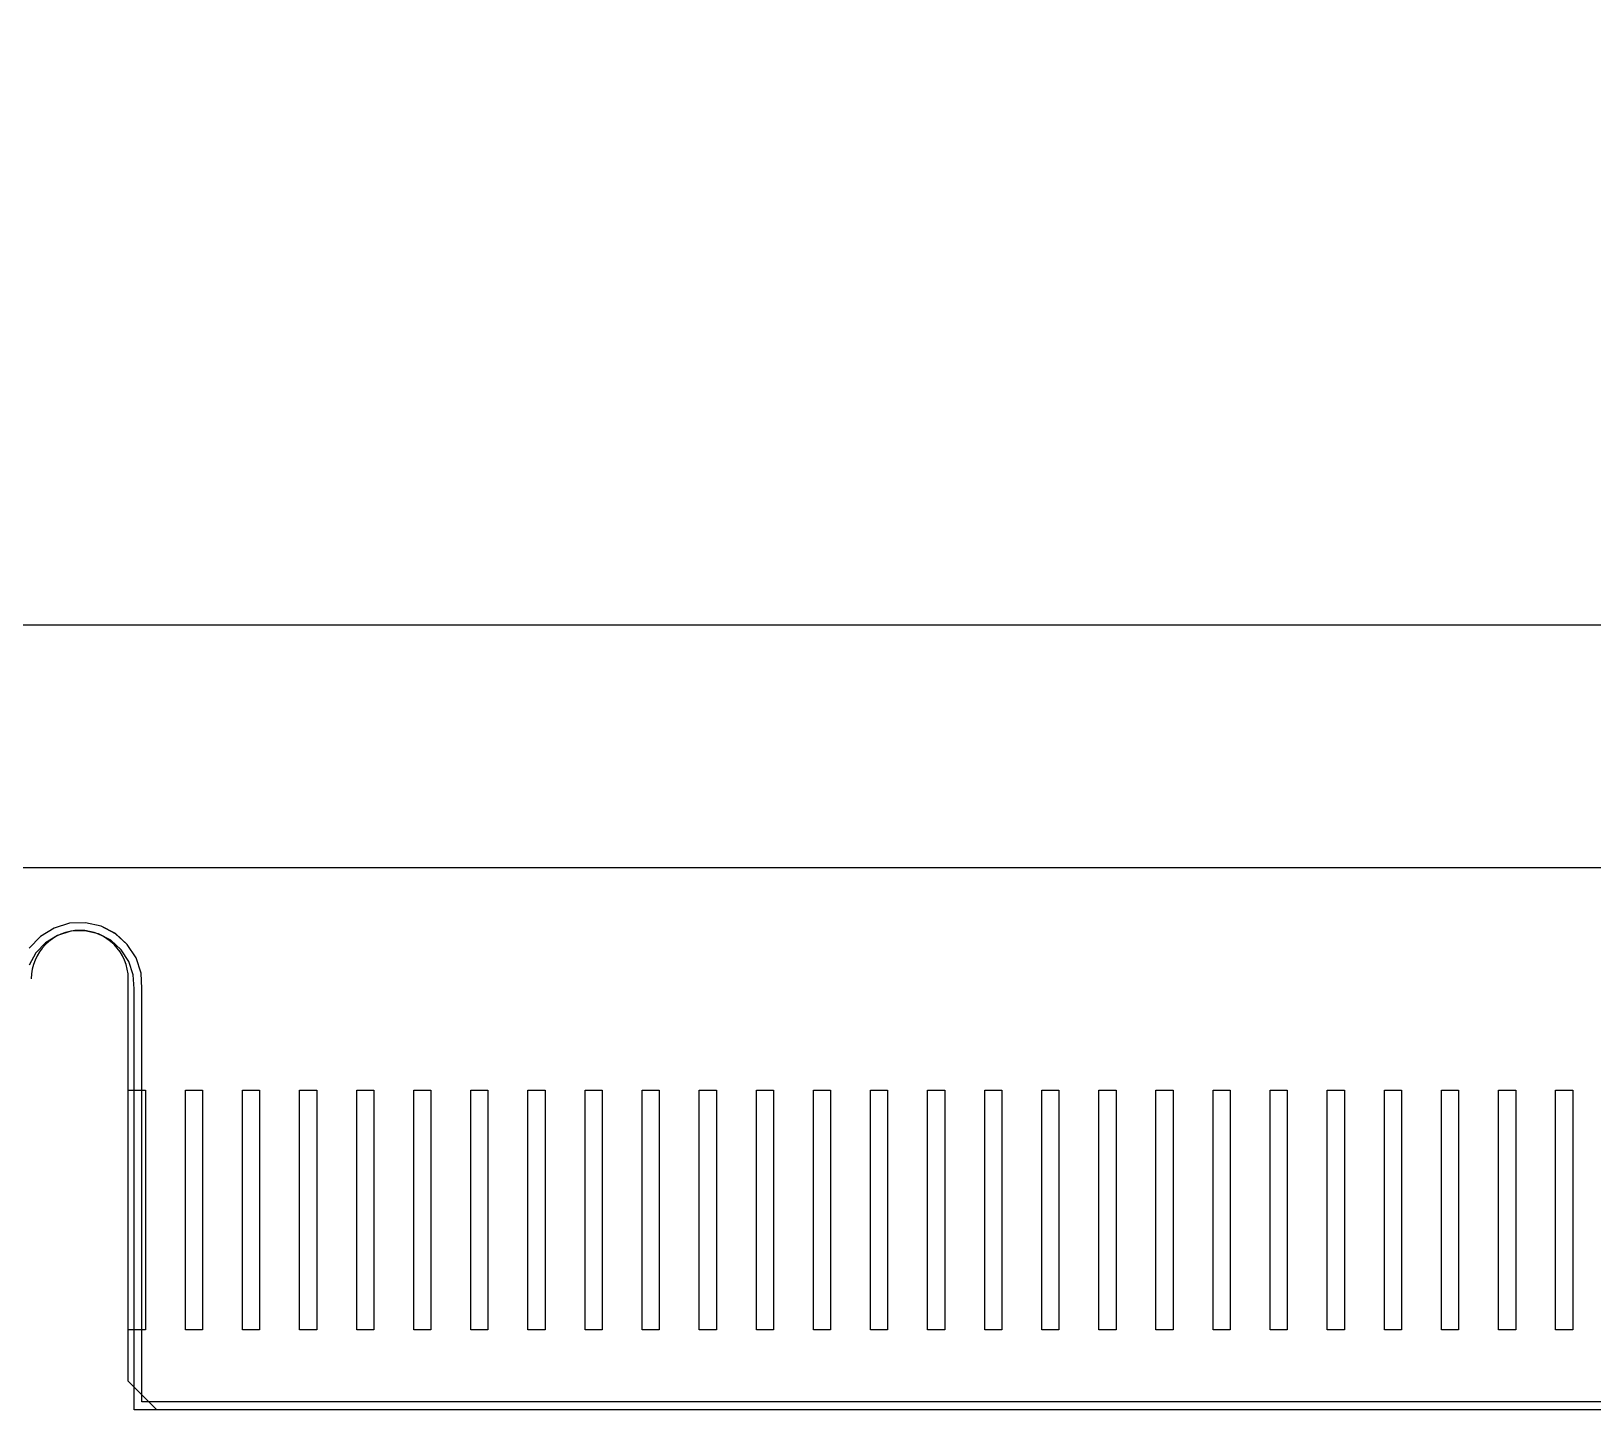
# Model space of a CAD drawing. Extents: x 0 to 312, y -4 to 107.
# Drawn here: x 56.3 to 83.65, y -4.5 to 19.66 of the extents above; entities that cross this region are included whole.
import ezdxf

# ---------------------------------------------------------------- set-up
doc = ezdxf.new("R2010")
doc.units = 0
for name, color, linetype in [('BG_DESIGN_OUTLINE', 85, 'CONTINUOUS'), ('BG_OUTLINE', 254, 'CONTINUOUS'), ('BG_SILKSCREEN_TOP', 85, 'CONTINUOUS'), ('PG_DIMENSION', 85, 'CONTINUOUS'), ('PKI_ALL', 202, 'CONTINUOUS'), ('RKI_ALL', 43, 'CONTINUOUS'), ('RKO_TOP', 253, 'CONTINUOUS')]:
    doc.layers.add(name, color=color, linetype=linetype)

msp = doc.modelspace()

# ---------------------------------------------------------------- linework, layer by layer
at = {"layer": 'BG_DESIGN_OUTLINE'}
msp.add_lwpolyline([(129.3116, -4.5), (81.2, -4.5), (79.3, -4.5), (58.1, -4.5), (58.1, 2.8787), (58.0855, 3.1235), (58.0088, 3.3565), (57.8754, 3.5622), (57.6936, 3.727), (57.4759, 3.8398), (57.2366, 3.8934), (56.9915, 3.8843), (56.7571, 3.8126), (56.5485, 3.6836), (56.3799, 3.5053), (56.2623, 3.2902)], dxfattribs=at)
at = {"layer": 'BG_OUTLINE'}
msp.add_lwpolyline([(129.3116, -4.5), (81.2, -4.5), (79.3, -4.5), (58.1, -4.5), (58.1, 2.8787), (58.0855, 3.1235), (58.0088, 3.3565), (57.8754, 3.5622), (57.6936, 3.727), (57.4759, 3.8398), (57.2366, 3.8934), (56.9915, 3.8843), (56.7571, 3.8126), (56.5485, 3.6836), (56.3799, 3.5053), (56.2623, 3.2902)], dxfattribs=at)
at = {"layer": 'BG_SILKSCREEN_TOP'}
msp.add_lwpolyline([(0.14, 9.25), (0.14, 106.549), (309, 106.549), (309, 9.25)], close=True, dxfattribs=at)
at = {"layer": 'PG_DIMENSION'}
for points in [[(45.15, 5.0001), (129.1501, 5.0001)], [(58.0001, -3.9999), (58.0001, 3.0499)], [(58.5, -4.5), (58.0001, -3.9999)], [(128.8001, -4.5), (58.5, -4.5)]]:
    msp.add_lwpolyline(points, dxfattribs=at)
msp.add_lwpolyline([(58.0001, 3.0499, 0.999995), (56.2999, 3.0499)], format="xyb", dxfattribs=at)
at = {"layer": 'PKI_ALL'}
msp.add_lwpolyline([(129.1716, -4.3601), (58.24, -4.3601), (58.24, 2.8827), (58.2244, 3.1499), (58.1362, 3.4169), (57.9828, 3.6539), (57.7745, 3.8427), (57.5237, 3.9719), (57.2498, 4.0344), (56.9683, 4.024), (56.6992, 3.941), (56.4596, 3.7931), (56.2661, 3.5885)], dxfattribs=at)
at = {"layer": 'RKI_ALL'}
msp.add_lwpolyline([(129.1716, -4.3601), (58.24, -4.3601), (58.24, 2.8827), (58.2242, 3.1499), (58.136, 3.4169), (57.9827, 3.654), (57.7742, 3.8426), (57.5237, 3.9721), (57.2498, 4.0343), (56.9682, 4.0239), (56.6993, 3.941), (56.4597, 3.7932), (56.2662, 3.5885)], dxfattribs=at)
at = {"layer": 'RKO_TOP'}
for points in [[(58.0001, -3.1), (58.0001, 1.0999), (58.3001, 1.0999), (58.3001, -3.1)], [(59.0001, -3.1), (59.0001, 1.0999), (59.3001, 1.0999), (59.3001, -3.1)], [(60.0001, -3.1), (60.0001, 1.0999), (60.3001, 1.0999), (60.3001, -3.1)], [(61.0001, -3.1), (61.0001, 1.0999), (61.3001, 1.0999), (61.3001, -3.1)], [(62.0001, -3.1), (62.0001, 1.0999), (62.3001, 1.0999), (62.3001, -3.1)], [(63.0001, -3.1), (63.0001, 1.0999), (63.3001, 1.0999), (63.3001, -3.1)], [(64.0001, -3.1), (64.0001, 1.0999), (64.3001, 1.0999), (64.3001, -3.1)], [(65.0001, -3.1), (65.0001, 1.0999), (65.3001, 1.0999), (65.3001, -3.1)], [(66.0001, -3.1), (66.0001, 1.0999), (66.3001, 1.0999), (66.3001, -3.1)], [(67.0001, -3.1), (67.0001, 1.0999), (67.3001, 1.0999), (67.3001, -3.1)], [(68.0001, -3.1), (68.0001, 1.0999), (68.3001, 1.0999), (68.3001, -3.1)], [(69.0001, -3.1), (69.0001, 1.0999), (69.3001, 1.0999), (69.3001, -3.1)], [(70.0001, -3.1), (70.0001, 1.0999), (70.3001, 1.0999), (70.3001, -3.1)], [(71.0001, -3.1), (71.0001, 1.0999), (71.3001, 1.0999), (71.3001, -3.1)], [(72.0001, -3.1), (72.0001, 1.0999), (72.3001, 1.0999), (72.3001, -3.1)], [(73.0001, -3.1), (73.0001, 1.0999), (73.3001, 1.0999), (73.3001, -3.1)], [(74.0001, -3.1), (74.0001, 1.0999), (74.3001, 1.0999), (74.3001, -3.1)], [(75.0001, -3.1), (75.0001, 1.0999), (75.3001, 1.0999), (75.3001, -3.1)], [(76.0001, -3.1), (76.0001, 1.0999), (76.3001, 1.0999), (76.3001, -3.1)], [(77.0001, -3.1), (77.0001, 1.0999), (77.3001, 1.0999), (77.3001, -3.1)], [(78.0001, -3.1), (78.0001, 1.0999), (78.3001, 1.0999), (78.3001, -3.1)], [(79.0001, -3.1), (79.0001, 1.0999), (79.3001, 1.0999), (79.3001, -3.1)], [(80.0001, -3.1), (80.0001, 1.0999), (80.3001, 1.0999), (80.3001, -3.1)], [(81.0001, -3.1), (81.0001, 1.0999), (81.3001, 1.0999), (81.3001, -3.1)], [(82.0001, -3.1), (82.0001, 1.0999), (82.3001, 1.0999), (82.3001, -3.1)], [(83.0001, -3.1), (83.0001, 1.0999), (83.3001, 1.0999), (83.3001, -3.1)]]:
    msp.add_lwpolyline(points, close=True, dxfattribs=at)

doc.saveas('drawing.dxf')
